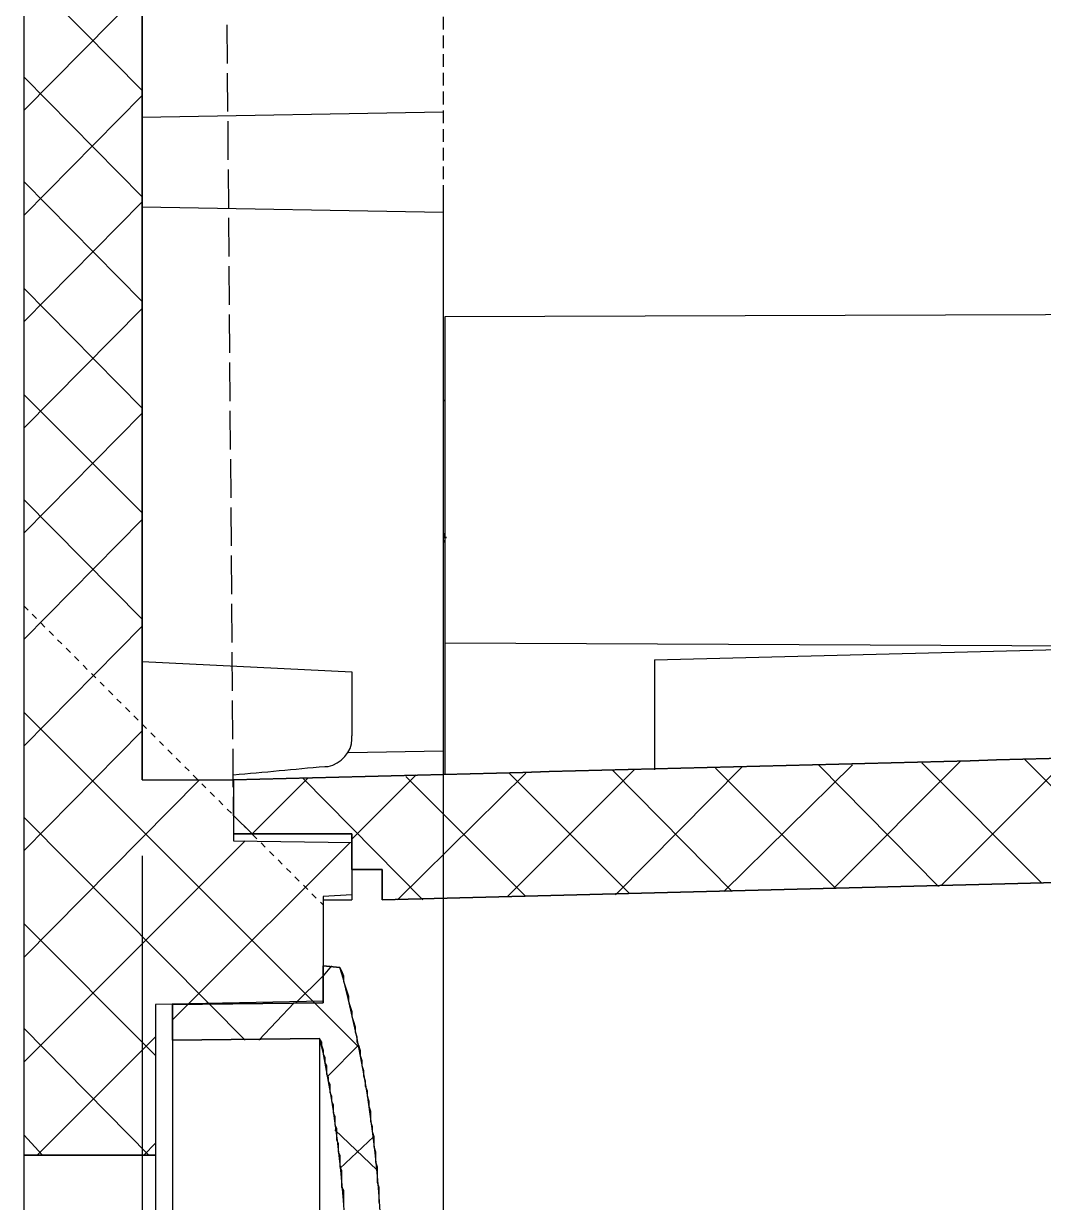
# Model space of a CAD drawing. Header units: millimetres. Extents: x 67 to 592, y -195 to 280.
# Drawn here: x 407.09 to 424.1, y -4.22 to 15.47 of the extents above; entities that cross this region are included whole.
import ezdxf

# ---------------------------------------------------------------- set-up
doc = ezdxf.new("R2010")
doc.units = ezdxf.units.MM
doc.linetypes.add('PDF_IMPORT', pattern=[1, 0.8, -0.2])
doc.layers.add('PDF_图层 1', color=7, linetype='Continuous', true_color=0x231f20)

msp = doc.modelspace()

# ---------------------------------------------------------------- linework, layer by layer
at = {"layer": 'PDF_图层 1', "color": 7, "linetype": 'PDF_IMPORT', "lineweight": -3, "ltscale": 0.805833}
msp.add_lwpolyline([(409.571, 128.471), (409.571, 129.064), (410.587, 1.821)], dxfattribs=at)
at = {"layer": 'PDF_图层 1', "color": 7, "lineweight": -3}
for points in [[(409.063, 2.837), (409.063, 115.828), (410.587, 115.828), (409.063, 115.828), (409.063, 2.837), (410.587, 2.837), (410.587, 1.821), (412.563, 1.793), (412.563, 0.918), (412.083, 0.89), (412.083, -0.86), (409.289, -0.916), (409.289, -3.428)], [(407.088, 41.836), (407.088, 1.962)], [(407.088, 16.354), (409.063, 14.35)], [(409.063, 16.015), (407.088, 14.012)], [(407.088, 14.576), (409.063, 12.573)], [(409.063, 14.266), (407.088, 12.262)], [(414.087, 13.984), (409.064, 13.899)], [(407.088, 12.827), (409.063, 10.823)], [(414.087, 12.742), (414.087, -10.99)], [(409.063, 12.488), (407.088, 10.484)], [(409.063, 12.403), (414.087, 12.319)], [(407.088, 11.049), (409.063, 9.045)], [(409.063, 10.71), (407.088, 8.707)], [(439.174, 10.654), (414.115, 10.569)], [(414.115, 10.569), (414.115, 2.921)], [(407.088, 9.271), (409.063, 7.296)], [(409.063, 8.96), (407.088, 6.957)], [(407.088, 7.521), (409.063, 5.518)], [(409.063, 7.183), (407.088, 5.179)], [(414.115, 6.844), (414.086, 6.788)], [(409.063, 5.405), (407.088, 3.401)], [(417.614, 4.84), (439.597, 5.405), (439.597, 4.219)], [(414.115, 5.123), (427.124, 5.066)], [(409.063, 4.812), (412.563, 4.643)], [(417.614, 4.84), (417.614, 3.006)], [(412.563, 4.643), (412.563, 3.571)], [(407.088, 3.966), (411.942, -0.888)], [(409.063, 3.655), (407.088, 1.652)], [(414.087, 3.317), (412.506, 3.288)], [(424.528, 3.204), (422.411, 1.087)], [(423.794, 3.176), (425.798, 1.172)], [(417.275, 3.006), (415.159, 0.89)], [(416.909, 3.006), (418.912, 0.974)], [(419.081, 3.062), (416.965, 0.918)], [(418.63, 3.034), (420.634, 1.031)], [(420.916, 3.091), (418.771, 0.974)], [(420.351, 3.091), (422.355, 1.059)], [(422.722, 3.147), (420.605, 1.031)], [(422.073, 3.119), (424.076, 1.115)], [(410.023, 2.837), (407.088, -0.126)], [(409.063, 2.837), (410.587, 2.837)], [(410.587, 2.837), (410.587, 1.934)], [(411.829, 2.865), (410.898, 1.934)], [(411.744, 2.865), (413.748, 0.833)], [(413.635, 2.921), (412.563, 1.849)], [(415.469, 2.95), (413.325, 0.833)], [(413.466, 2.893), (415.469, 0.89)], [(415.187, 2.95), (417.191, 0.946)], [(407.088, 2.216), (410.192, -0.916)], [(410.587, 2.244), (410.898, 1.934)], [(407.088, 1.962), (407.088, -0.408)], [(410.785, 1.821), (407.088, -1.876)], [(412.534, 1.793), (409.825, -0.916)], [(412.563, 1.341), (412.563, 1.934), (410.587, 1.934), (412.563, 1.934), (412.563, 0.833)], [(410.587, 1.821), (412.563, 1.793)], [(439.258, 1.51), (413.071, 0.833), (439.258, 1.51), (439.343, 1.51), (439.399, 1.539), (439.456, 1.539), (439.512, 1.567), (439.597, 1.567), (439.823, 1.68), (439.851, 1.736), (439.907, 1.764), (439.964, 1.821)], [(409.063, 1.567), (409.063, -19.485)], [(412.563, 0.918), (412.083, 0.89)], [(412.083, 0.89), (412.083, -0.888), (412.083, -0.267), (412.365, -0.295), (412.083, -0.267)], [(412.083, 0.833), (412.563, 0.833)], [(407.088, 0.438), (409.289, -1.763)], [(412.224, -0.267), (412.083, -0.437)], [(412.365, -0.296), (412.393, -0.352)], [(412.393, -0.352), (412.422, -0.437)], [(407.088, -0.408), (407.088, -3.428)], [(412.083, -0.437), (411.631, -0.888)], [(412.422, -0.437), (412.422, -0.522)], [(412.422, -0.522), (412.45, -0.606)], [(412.45, -0.606), (412.478, -0.691)], [(412.478, -0.691), (412.506, -0.776)], [(412.506, -0.776), (412.506, -0.86)], [(412.083, -0.86), (409.289, -0.916)], [(409.289, -0.916), (409.289, -10.426)], [(409.825, -0.916), (409.571, -1.17)], [(409.571, -1.509), (409.571, -0.916), (409.571, -10.426)], [(410.192, -0.916), (410.785, -1.509)], [(411.603, -0.888), (411.011, -1.509)], [(411.942, -0.888), (412.676, -1.622)], [(412.506, -0.86), (412.534, -0.945)], [(412.534, -0.945), (412.563, -1.03)], [(412.563, -1.03), (412.563, -1.114)], [(412.563, -1.114), (412.591, -1.199)], [(407.088, -1.311), (409.176, -3.428)], [(412.591, -1.199), (412.619, -1.284)], [(412.619, -1.284), (412.619, -1.368)], [(412.619, -1.368), (412.647, -1.453)], [(409.289, -1.452), (407.314, -3.428)], [(412.055, -1.537), (412.026, -1.481), (409.571, -1.509), (412.026, -1.481), (412.026, -9.862)], [(412.055, -1.537), (412.055, -1.594)], [(412.647, -1.453), (412.647, -1.538)], [(412.647, -1.538), (412.676, -1.594)], [(412.055, -1.594), (412.083, -1.678)], [(412.083, -1.678), (412.083, -1.735)], [(412.083, -1.735), (412.111, -1.791)], [(412.676, -1.594), (412.168, -2.102)], [(412.676, -1.594), (412.704, -1.679)], [(412.704, -1.679), (412.704, -1.763)], [(412.704, -1.763), (412.732, -1.848)], [(412.111, -1.791), (412.111, -1.876)], [(412.111, -1.876), (412.139, -1.932)], [(412.139, -1.932), (412.139, -1.989)], [(412.732, -1.848), (412.732, -1.933)], [(412.732, -1.933), (412.76, -2.017)], [(412.139, -1.989), (412.139, -2.073)], [(412.139, -2.073), (412.168, -2.13)], [(412.168, -2.13), (412.168, -2.186)], [(412.76, -2.017), (412.76, -2.102)], [(412.76, -2.102), (412.788, -2.187)], [(412.168, -2.186), (412.196, -2.243)], [(412.196, -2.243), (412.196, -2.327)], [(412.196, -2.327), (412.196, -2.384)], [(412.788, -2.187), (412.788, -2.271)], [(412.788, -2.271), (412.817, -2.356)], [(412.817, -2.356), (412.817, -2.441)], [(412.196, -2.384), (412.224, -2.44)], [(412.224, -2.44), (412.224, -2.525)], [(412.224, -2.525), (412.252, -2.581)], [(412.817, -2.441), (412.845, -2.525)], [(412.845, -2.525), (412.845, -2.61)], [(412.252, -2.581), (412.252, -2.638)], [(412.252, -2.638), (412.252, -2.722)], [(412.252, -2.722), (412.28, -2.779)], [(412.845, -2.61), (412.873, -2.695)], [(412.873, -2.695), (412.873, -2.779)], [(412.28, -2.779), (412.28, -2.835)], [(412.28, -2.835), (412.28, -2.92)], [(412.28, -2.92), (412.309, -2.976)], [(412.873, -2.779), (412.873, -2.864)], [(412.873, -2.864), (412.901, -2.949)], [(412.901, -2.949), (412.901, -3.033)], [(407.088, -3.089), (407.398, -3.428)], [(412.28, -3.005), (412.986, -3.682)], [(412.309, -2.976), (412.309, -3.033)], [(412.309, -3.033), (412.309, -3.118)], [(412.309, -3.117), (412.309, -3.174)], [(412.93, -3.117), (412.365, -3.654)], [(412.901, -3.033), (412.93, -3.118)], [(412.93, -3.118), (412.93, -3.203)], [(409.289, -3.23), (409.092, -3.428)], [(412.309, -3.174), (412.337, -3.23)], [(412.337, -3.23), (412.337, -3.287)], [(412.337, -3.287), (412.337, -3.372)], [(412.93, -3.203), (412.93, -3.287)], [(412.93, -3.287), (412.958, -3.372)], [(412.337, -3.371), (412.365, -3.428)], [(412.365, -3.428), (412.365, -3.484)], [(412.365, -3.484), (412.365, -3.569)], [(412.958, -3.372), (412.958, -3.457)], [(412.958, -3.457), (412.958, -3.541)], [(412.958, -3.541), (412.986, -3.626)], [(412.365, -3.569), (412.365, -3.625)], [(412.365, -3.625), (412.393, -3.682)], [(412.393, -3.682), (412.393, -3.767)], [(412.986, -3.626), (412.986, -3.711)], [(412.986, -3.711), (412.986, -3.795)], [(412.393, -3.767), (412.393, -3.823)], [(412.393, -3.823), (412.393, -3.879)], [(412.393, -3.879), (412.393, -3.964)], [(412.986, -3.795), (412.986, -3.88)], [(412.986, -3.88), (413.014, -3.965)], [(412.393, -3.964), (412.422, -4.021)], [(412.422, -4.021), (412.422, -4.077)], [(412.422, -4.077), (412.422, -4.162)], [(413.014, -3.964), (413.014, -4.049)], [(413.014, -4.049), (413.014, -4.133)], [(413.014, -4.133), (413.014, -4.218)], [(412.422, -4.162), (412.422, -4.218)]]:
    msp.add_lwpolyline(points, dxfattribs=at)
at = {"layer": 'PDF_图层 1', "color": 7, "linetype": 'PDF_IMPORT', "lineweight": -3, "ltscale": 0.265833}
msp.add_lwpolyline([(414.087, 115.32), (414.087, 3.317)], dxfattribs=at)
at = {"layer": 'PDF_图层 1', "color": 7, "linetype": 'PDF_IMPORT', "lineweight": -3, "ltscale": 0.083087}
msp.add_lwpolyline([(407.088, 5.743), (412.083, 0.749)], dxfattribs=at)
at = {"layer": 'PDF_图层 1', "color": 7, "lineweight": -3}
for points in [[(413.071, 0.833), (413.071, 1.341), (412.563, 1.341), (413.071, 1.341)], [(409.571, -0.916), (412.083, -0.888)], [(409.289, -3.428), (407.088, -3.428)]]:
    msp.add_lwpolyline(points, close=True, dxfattribs=at)
for points in [[(412.083, -11.076), (412.365, -11.047), (412.422, -10.85, 0.126981), (412.422, -0.493), (412.365, -0.295)], [(412.026, -9.862), (412.083, -9.636, 0.099822), (412.083, -1.707), (412.026, -1.481)]]:
    msp.add_lwpolyline(points, format="xyb", dxfattribs=at)
for points, knots in [([(407.088, 126.58), (407.088, 127.794), (407.088, 129.007), (407.088, 130.221), (407.088, 82.962), (407.088, 35.703), (407.088, -11.555), (407.088, -11.602), (407.088, -11.649), (407.088, -11.696), (407.128, -12.125), (407.503, -12.508), (407.935, -12.543), (407.972, -12.553), (408.01, -12.562), (408.047, -12.571)], [0, 0, 0, 0, 1, 1, 1, 2, 2, 2, 3, 3, 3, 4, 4, 4, 5, 5, 5, 5]), ([(438.694, 3.57), (429.325, 3.326), (419.956, 3.081), (410.587, 2.837), (419.956, 3.081), (429.325, 3.326), (438.694, 3.57), (438.741, 3.57), (438.788, 3.57), (438.835, 3.57), (439.305, 3.706), (439.587, 3.942), (439.654, 4.445), (439.663, 4.483), (439.672, 4.521), (439.682, 4.558)], [0, 0, 0, 0, 1, 1, 1, 2, 2, 2, 3, 3, 3, 4, 4, 4, 5, 5, 5, 5]), ([(410.587, 2.921), (411.095, 2.968), (411.603, 3.015), (412.111, 3.062), (412.13, 3.062), (412.149, 3.062), (412.168, 3.062), (412.371, 3.101), (412.575, 3.312), (412.563, 3.514), (412.563, 3.533), (412.563, 3.552), (412.563, 3.57)], [0, 0, 0, 0, 1, 1, 1, 2, 2, 2, 3, 3, 3, 4, 4, 4, 4])]:
    msp.add_open_spline(points, degree=3, knots=knots, dxfattribs=at)
at = {"layer": 'PDF_图层 1', "color": 7, "lineweight": -3, "transparency": 33554559}
for points in [[(414.087, 9.186), (414.087, 9.158), (414.115, 9.186), (414.115, 9.158)], [(414.087, 6.957), (414.087, 6.9), (414.115, 6.957), (414.115, 6.9)], [(414.087, 6.9), (414.087, 6.872), (414.143, 6.9), (414.143, 6.872)]]:
    msp.add_solid(points, dxfattribs=at)

doc.saveas('drawing.dxf')
